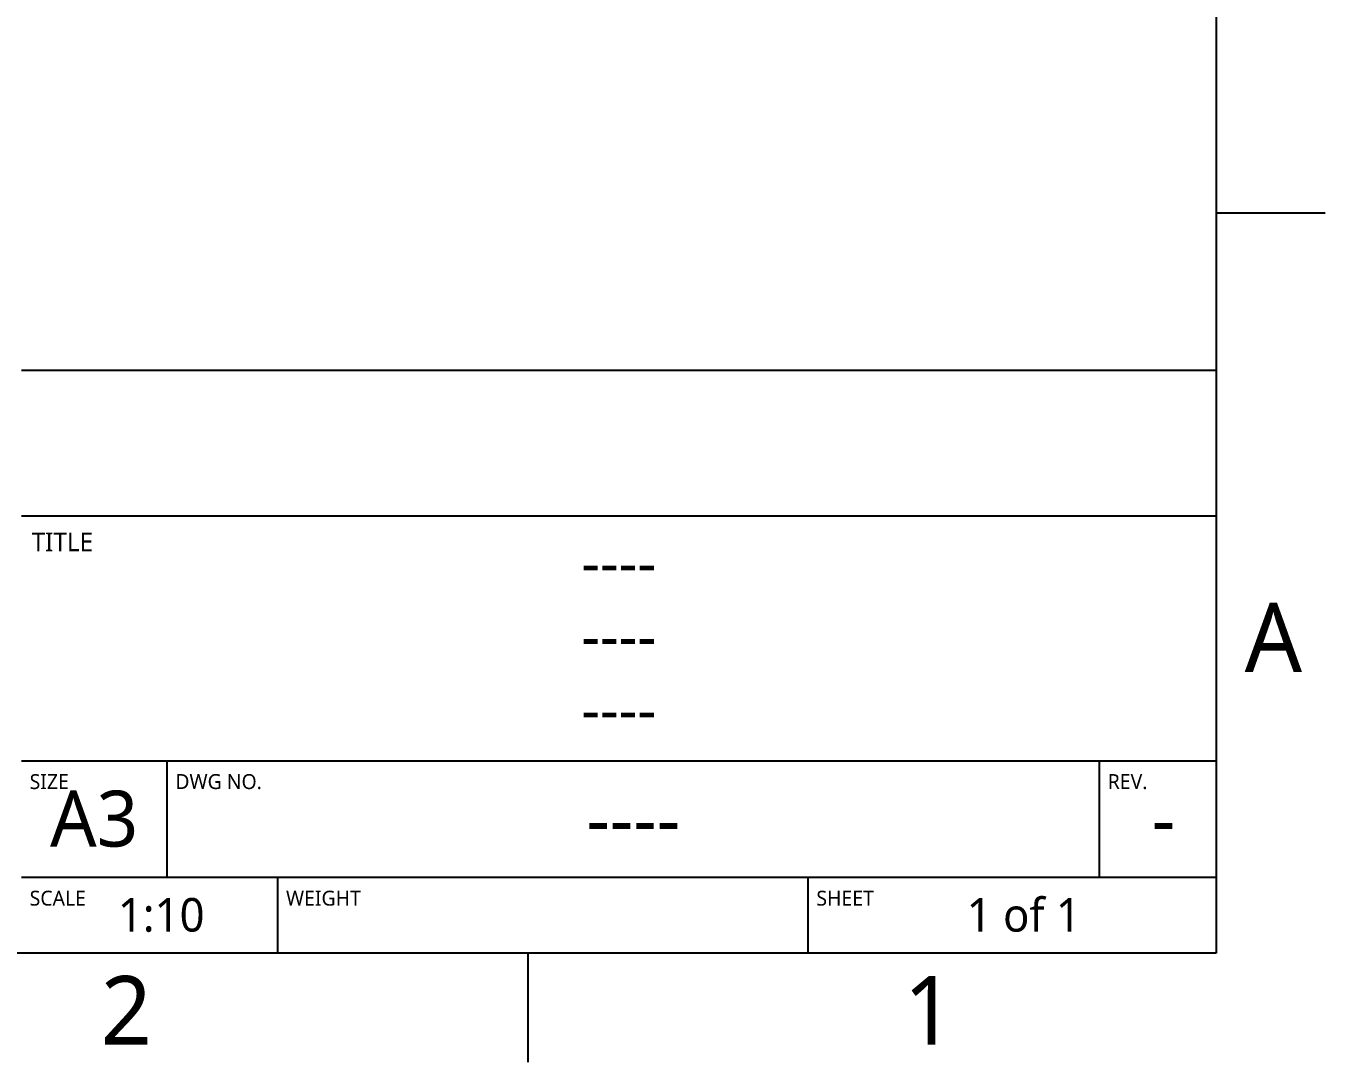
# Model space of a CAD drawing. Extents: x 1 to 420, y 0 to 296.
# Drawn here: x 306.8 to 420, y 0.5 to 90.8 of the extents above; entities that cross this region are included whole.
import ezdxf

# ---------------------------------------------------------------- set-up
doc = ezdxf.new("R2010")
doc.units = 0
doc.header["$LTSCALE"] = 12.7
for name, color, linetype in [('BORDER_FRAME', 7, 'CONTINUOUS'), ('BORDER_ZONES', 7, 'CONTINUOUS'), ('TITLE_BLOCK', 7, 'CONTINUOUS')]:
    doc.layers.add(name, color=color, linetype=linetype)
doc.styles.add('ONSHAPE-STANDARD', font='NotoSans-Regular.ttf')
doc.styles.add('ONSHAPE-STANDARD-FIELDS', font='')
doc.styles.get('ONSHAPE-STANDARD-FIELDS').set_extended_font_data('Noto Sans')

msp = doc.modelspace()

# ---------------------------------------------------------------- linework, layer by layer
at = {"layer": 'BORDER_FRAME'}
for p, q in [((410.5, 287), (410.5, 10)), ((410.5, 10), (10.5, 10))]:
    msp.add_line(p, q, dxfattribs=at)
at = {"layer": 'BORDER_ZONES'}
for p, q in [((410.5, 74.5), (420, 74.5)), ((350.5, 10), (350.5, 0.5))]:
    msp.add_line(p, q, dxfattribs=at)
at = {"layer": 'TITLE_BLOCK'}
for p, q in [((306.36, 60.8), (410.5, 60.8)), ((306.36, 48.1), (410.5, 48.1)), ((306.36, 26.76), (410.5, 26.76)), ((319.06, 16.6), (319.06, 26.76)), ((400.34, 16.6), (400.34, 26.76)), ((306.36, 16.6), (410.5, 16.6)), ((328.71, 10), (328.71, 16.6)), ((374.94, 10), (374.94, 16.6))]:
    msp.add_line(p, q, dxfattribs=at)

# ---------------------------------------------------------------- texts
at = {"layer": 'BORDER_ZONES', "char_height": 6, "attachment_point": 5, "style": 'ONSHAPE-STANDARD'}
for s, insert in [('A', (415.5, 37.5)), ('2', (315.5, 5)), ('1', (385.5, 5))]:
    msp.add_mtext(s, dxfattribs=dict(at, insert=insert))
at = {"layer": 'TITLE_BLOCK'}
for s, insert, char_height, width, attachment_point, style in [('TITLE', (307.25, 46.64), 1.626, 12.446, 1, 'ONSHAPE-STANDARD'), ('----', (358.43, 44.04), 3.901, 93.98, 5, 'ONSHAPE-STANDARD-FIELDS'), ('----', (358.43, 37.64), 3.901, 93.98, 5, 'ONSHAPE-STANDARD-FIELDS'), ('----', (358.43, 31.23), 3.901, 93.98, 5, 'ONSHAPE-STANDARD-FIELDS'), ('SIZE', (307.08, 25.59), 1.3, 12.446, 1, 'ONSHAPE-STANDARD'), ('DWG NO.', (319.78, 25.59), 1.3, 79.6544, 1, 'ONSHAPE-STANDARD'), ('REV.', (401.06, 25.59), 1.3, 9.9568, 1, 'ONSHAPE-STANDARD'), ('A3', (312.71, 21.68), 4.877, 12.7, 5, 'ONSHAPE-STANDARD-FIELDS'), ('----', (359.7, 21.68), 4.877, 81.28, 5, 'ONSHAPE-STANDARD-FIELDS'), ('-', (405.93, 21.68), 4.88, 9.144, 5, 'ONSHAPE-STANDARD-FIELDS'), ('SCALE', (307.08, 15.43), 1.3, 21.905, 1, 'ONSHAPE-STANDARD'), ('1:10', (318.55, 13.3), 2.926, 20.32, 5, 'ONSHAPE-STANDARD-FIELDS'), ('WEIGHT', (329.43, 15.43), 1.3, 45.3034, 1, 'ONSHAPE-STANDARD'), ('SHEET', (375.66, 15.43), 1.3, 34.8488, 1, 'ONSHAPE-STANDARD'), ('1 of 1', (393.74, 13.3), 2.926, 33.528, 5, 'ONSHAPE-STANDARD-FIELDS')]:
    msp.add_mtext(s, dxfattribs=dict(at, insert=insert, char_height=char_height, width=width, attachment_point=attachment_point, style=style))

doc.saveas('drawing.dxf')
